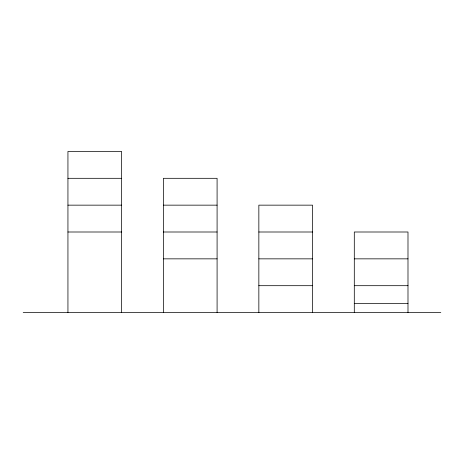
<?xml version="1.0" encoding="UTF-8"?>
<svg xmlns="http://www.w3.org/2000/svg" width="464" height="464" viewBox="0 0 464 464"><rect width="100%" height="100%" fill="white"/><g stroke="black" fill="none" stroke-linecap="round" stroke-linejoin="round"><path stroke-width="0.7" d="M67.941 178.309L121.632 178.309M67.941 205.152L121.632 205.152M163.392 205.152L217.088 205.152M67.941 232L121.632 232M163.392 232L217.088 232M258.848 232L312.539 232M163.392 258.848L217.088 258.848M258.848 258.848L312.539 258.848M354.299 258.848L407.989 258.848M258.848 285.691L312.539 285.691M354.299 285.691L407.989 285.691M354.299 303.589L407.989 303.589M23.2 312.539L440.8 312.539M407.989 312.539L407.989 232L354.299 232L354.299 312.539M312.539 312.539L312.539 205.152L258.848 205.152L258.848 312.539M217.088 312.539L217.088 178.309L163.392 178.309L163.392 312.539M121.632 312.539L121.632 151.461L67.941 151.461L67.941 312.539"/></g></svg>
